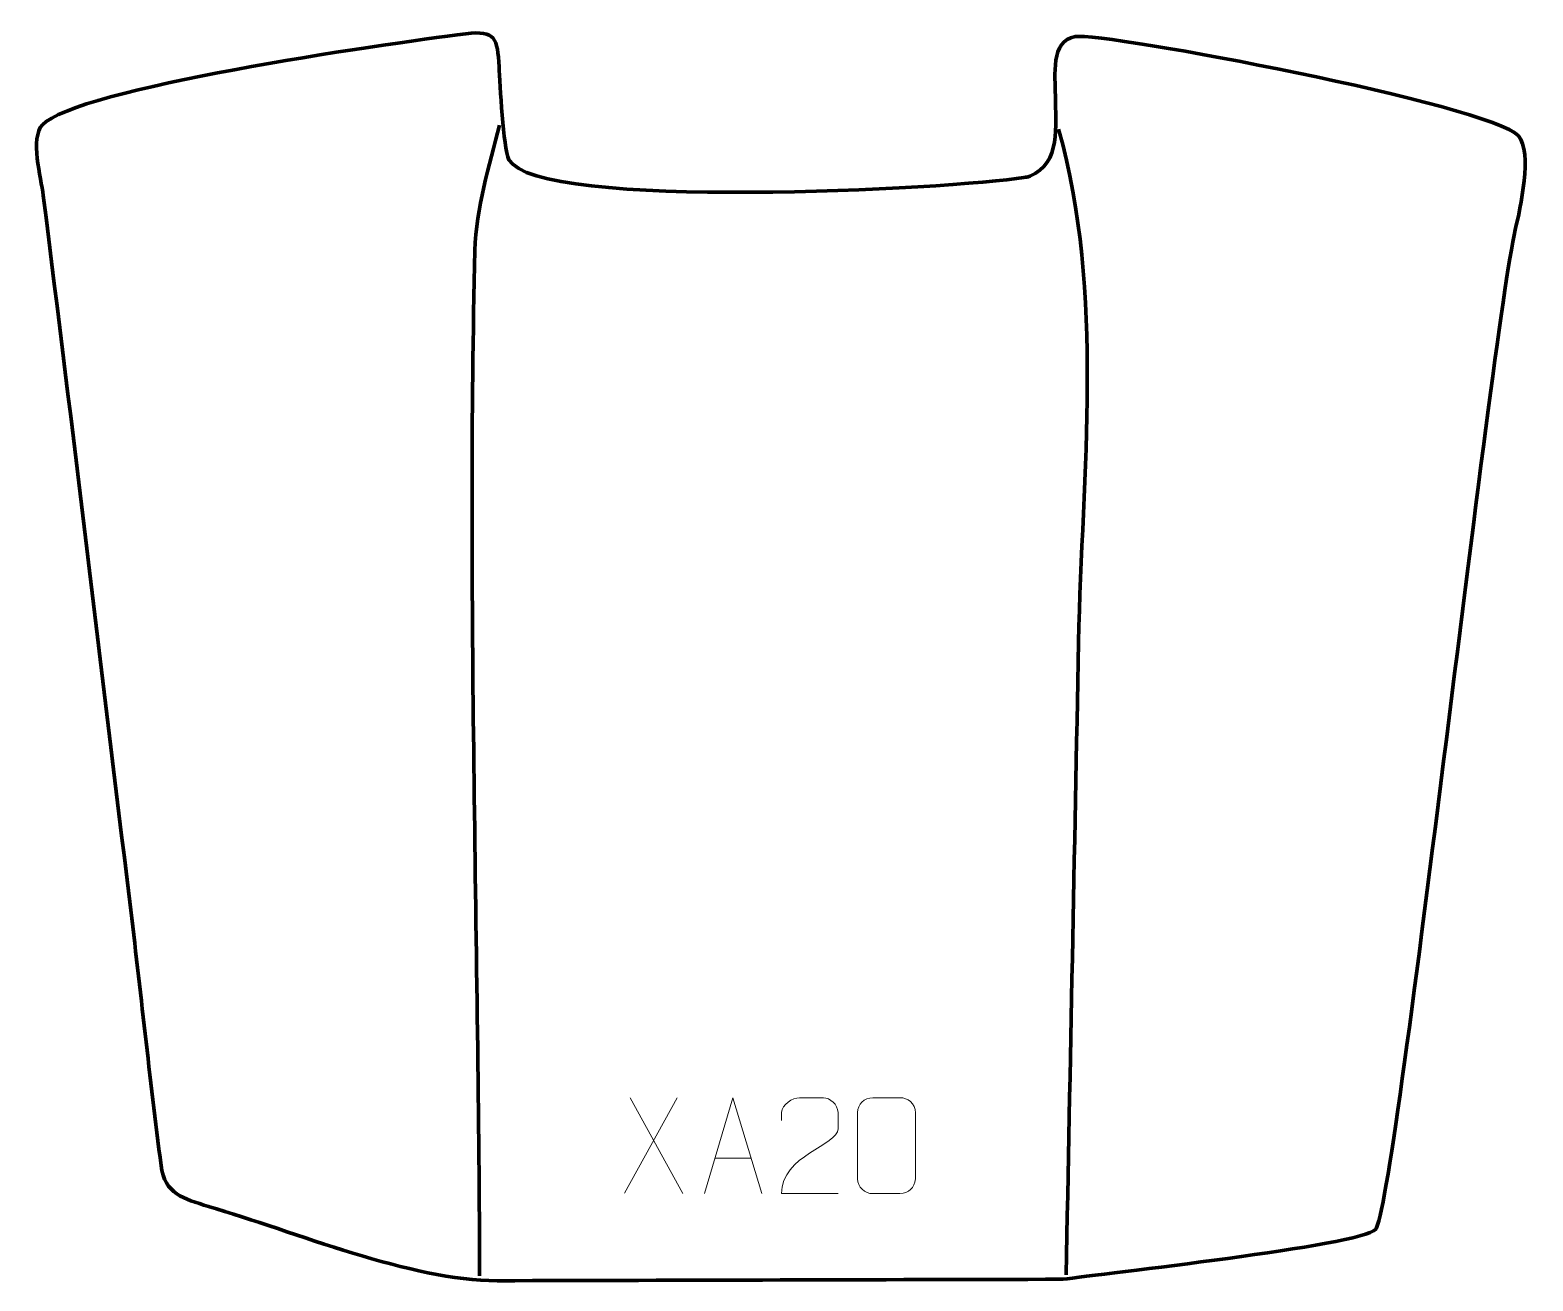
# Model space of a CAD drawing. Header units: millimetres. Extents: x -451 to -59, y 149 to 475.
import ezdxf

# ---------------------------------------------------------------- set-up
doc = ezdxf.new("R2010")
doc.units = ezdxf.units.MM
doc.header["$MEASUREMENT"] = 0
doc.layers.add('layer 1', color=7, linetype='Continuous')
doc.layers.add('layer 2', color=7, linetype='Continuous')

msp = doc.modelspace()

# ---------------------------------------------------------------- linework, layer by layer
at = {"layer": 'layer 1', "color": 140, "lineweight": 158}
for points, knots in [([(-328.8165, 450.55), (-331.4311, 439.7681), (-334.9374, 429.0213), (-335.2095, 417.8532), (-335.2095, 417.8532), (-337.2953, 332.1809), (-334.3791, 243.092), (-334.0047, 157.0359), (-334.0047, 157.0359), (-333.9951, 154.8173), (-333.9854, 152.5986), (-333.9758, 150.38)], [0, 0, 0, 0, 0.25, 0.25, 0.25, 0.25, 0.5, 0.5, 0.5, 0.5, 1, 1, 1, 1]), ([(-183.0309, 449.4915), (-170.8537, 406.5304), (-176.9146, 359.9611), (-177.789, 315.6769), (-177.789, 315.6769), (-178.8747, 260.6881), (-179.9607, 205.6993), (-181.0466, 150.7105)], [0, 0, 0, 0, 0.33333333, 0.33333333, 0.33333333, 0.33333333, 1, 1, 1, 1])]:
    msp.add_open_spline(points, degree=3, knots=knots, dxfattribs=at)
at = {"layer": 'layer 1', "color": 250, "lineweight": 9}
for points in [[(-282.4718, 196.8509), (-282.4718, 196.8509), (-296.2124, 171.9551), (-296.2124, 171.9551)], [(-294.7578, 196.8509), (-294.7578, 196.8509), (-281.0172, 171.8974), (-281.0172, 171.8974)], [(-272.6353, 181.1468), (-272.6353, 181.1468), (-263.1396, 181.1468), (-263.1396, 181.1468)]]:
    msp.add_open_spline(points, degree=3, dxfattribs=at)
for points, knots in [([(-275.3579, 171.8974), (-275.3579, 171.8974), (-267.9869, 196.8509), (-267.9869, 196.8509), (-267.9869, 196.8509), (-267.9869, 196.8509), (-260.417, 171.8974), (-260.417, 171.8974)], [0, 0, 0, 0, 0.33333333, 0.33333333, 0.33333333, 0.33333333, 1, 1, 1, 1]), ([(-240.516, 171.887), (-245.4304, 171.8873), (-250.3448, 171.8873), (-255.2589, 171.887), (-255.2589, 171.887), (-255.2589, 181.8193), (-240.6079, 184.4605), (-240.516, 188.7708), (-240.516, 188.7708), (-240.5163, 190.1949), (-240.5163, 191.6186), (-240.516, 193.0419), (-240.516, 193.0419), (-240.5329, 195.119), (-242.6557, 196.8438), (-244.3267, 196.8611), (-244.3267, 196.8611), (-246.3999, 196.8607), (-248.4728, 196.8607), (-250.5452, 196.8611), (-250.5452, 196.8611), (-252.3673, 196.8776), (-255.192, 195.0855), (-255.2589, 192.9919), (-255.2589, 192.9919), (-255.2589, 192.9919), (-255.2589, 190.9371), (-255.2589, 190.9371)], [0, 0, 0, 0, 0.125, 0.125, 0.125, 0.125, 0.25, 0.25, 0.25, 0.25, 0.375, 0.375, 0.375, 0.375, 0.5, 0.5, 0.5, 0.5, 0.625, 0.625, 0.625, 0.625, 0.75, 0.75, 0.75, 0.75, 1, 1, 1, 1]), ([(-231.4682, 196.8734), (-229.1021, 196.8734), (-226.7356, 196.8734), (-224.3691, 196.8734), (-224.3691, 196.8734), (-222.3886, 196.909), (-220.3626, 195.4147), (-220.3355, 192.9726), (-220.3355, 192.9726), (-220.3359, 187.2152), (-220.3359, 181.4574), (-220.3355, 175.6992), (-220.3355, 175.6992), (-220.4776, 173.3716), (-222.184, 171.8893), (-224.3691, 171.8785), (-224.3691, 171.8785), (-226.7415, 171.8789), (-229.1139, 171.8789), (-231.4859, 171.8785), (-231.4859, 171.8785), (-233.4444, 171.7729), (-235.4508, 173.6608), (-235.4394, 175.6818), (-235.4394, 175.6818), (-235.439, 181.4624), (-235.439, 187.2427), (-235.4394, 193.0225), (-235.4394, 193.0225), (-235.4351, 195.1645), (-233.658, 196.887), (-231.4682, 196.8734)], [0, 0, 0, 0, 0.11111111, 0.11111111, 0.11111111, 0.11111111, 0.22222222, 0.22222222, 0.22222222, 0.22222222, 0.33333333, 0.33333333, 0.33333333, 0.33333333, 0.44444444, 0.44444444, 0.44444444, 0.44444444, 0.55555556, 0.55555556, 0.55555556, 0.55555556, 0.66666667, 0.66666667, 0.66666667, 0.66666667, 0.77777778, 0.77777778, 0.77777778, 0.77777778, 1, 1, 1, 1])]:
    msp.add_open_spline(points, degree=3, knots=knots, dxfattribs=at)
at = {"layer": 'layer 2', "color": 242, "lineweight": 158}
msp.add_open_spline([(-181.8057, 149.5166), (-231.0108, 149.4349), (-280.2129, 149.2505), (-329.4168, 149.1363), (-329.4168, 149.1363), (-351.79, 149.0844), (-382.336, 161.9717), (-404.6775, 168.5335), (-404.6775, 168.5335), (-411.278, 170.4687), (-416.0858, 171.8029), (-417.0432, 179.1748), (-417.0432, 179.1748), (-420.0179, 202.0767), (-422.4107, 225.0521), (-425.2182, 247.9754), (-425.2182, 247.9754), (-432.7364, 309.3665), (-439.995, 370.8255), (-447.7759, 432.1798), (-447.7759, 432.1798), (-448.3751, 436.9041), (-451.2088, 447.1508), (-447.9965, 450.6136), (-447.9965, 450.6136), (-439.2518, 460.0403), (-359.9745, 471.6041), (-337.5582, 474.3827), (-337.5582, 474.3827), (-329.7914, 475.3455), (-329.3466, 473.1276), (-328.9113, 465.7809), (-328.9113, 465.7809), (-328.6263, 461.1633), (-327.8907, 444.8148), (-326.3231, 441.5341), (-326.3231, 441.5341), (-318.9063, 428.0394), (-210.2764, 433.9311), (-192.0367, 436.8786), (-192.0367, 436.8786), (-191.5527, 436.9568), (-190.9971, 437.0445), (-190.535, 437.2101), (-190.535, 437.2101), (-182.2791, 440.6762), (-183.8253, 450.3264), (-183.8444, 458.2686), (-183.8444, 458.2686), (-183.8565, 463.3247), (-185.1757, 472.6051), (-178.663, 473.6393), (-178.663, 473.6393), (-171.197, 474.8247), (-70.4744, 455.8903), (-63.1162, 447.7329), (-63.1162, 447.7329), (-59.3131, 443.5167), (-62.6231, 428.8688), (-63.9082, 423.2735), (-63.9082, 423.2735), (-70.3644, 395.1626), (-95.176, 168.5426), (-100.3501, 162.5171), (-100.3501, 162.5171), (-103.9183, 158.3617), (-172.2904, 150.8888), (-181.8057, 149.5166)], degree=3, knots=[0, 0, 0, 0, 0.05555556, 0.05555556, 0.05555556, 0.05555556, 0.11111111, 0.11111111, 0.11111111, 0.11111111, 0.16666667, 0.16666667, 0.16666667, 0.16666667, 0.22222222, 0.22222222, 0.22222222, 0.22222222, 0.27777778, 0.27777778, 0.27777778, 0.27777778, 0.33333333, 0.33333333, 0.33333333, 0.33333333, 0.38888889, 0.38888889, 0.38888889, 0.38888889, 0.44444444, 0.44444444, 0.44444444, 0.44444444, 0.5, 0.5, 0.5, 0.5, 0.55555556, 0.55555556, 0.55555556, 0.55555556, 0.61111111, 0.61111111, 0.61111111, 0.61111111, 0.66666667, 0.66666667, 0.66666667, 0.66666667, 0.72222222, 0.72222222, 0.72222222, 0.72222222, 0.77777778, 0.77777778, 0.77777778, 0.77777778, 0.83333333, 0.83333333, 0.83333333, 0.83333333, 0.88888889, 0.88888889, 0.88888889, 0.88888889, 1, 1, 1, 1], dxfattribs=at)

doc.saveas('drawing.dxf')
